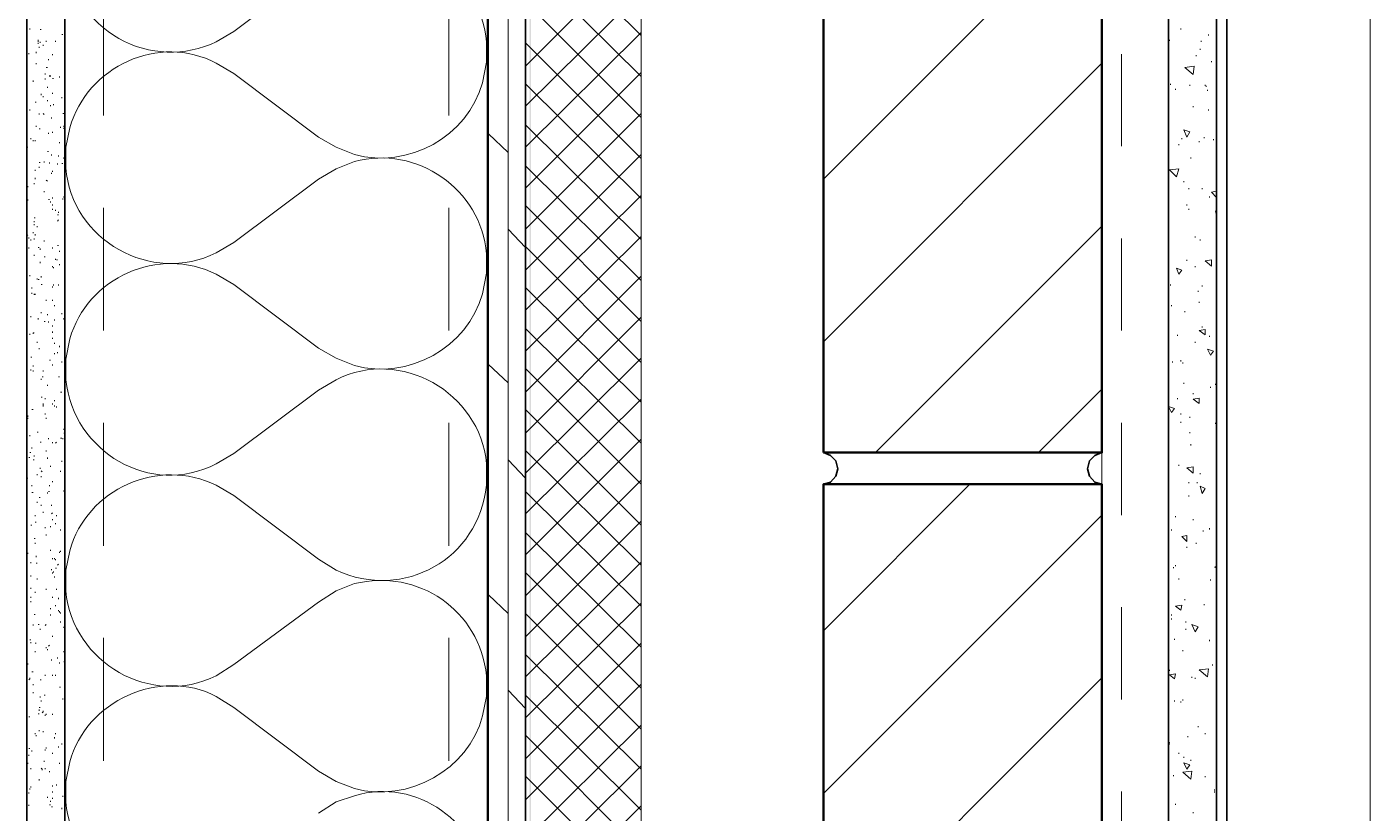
# Model space of a CAD drawing. Header units: inches. Extents: x 5 to 516, y -193 to 129.
# Drawn here: x 77.502 to 78.96, y -186.919 to -186.066 of the extents above; entities that cross this region are included whole.
import ezdxf

# ---------------------------------------------------------------- set-up
doc = ezdxf.new("R2010")
doc.units = ezdxf.units.IN
doc.header["$MEASUREMENT"] = 0
doc.linetypes.add('PDF_IMPORT', pattern=[1, 0.8, -0.2])
doc.layers.add('PDF8_Geometry', color=7, linetype='Continuous')
doc.layers.add('PDF8_Solid Fills', color=7, linetype='Continuous')

msp = doc.modelspace()

# ---------------------------------------------------------------- hatches: boundary and pattern name
at = {"layer": 'PDF8_Solid Fills', "transparency": 33554559}
msp.add_hatch(color=256, dxfattribs=at).paths.add_polyline_path([(78.0487701, -188.5757832), (78.0444044, -188.5757832), (78.0444044, -189.8902278), (78.0488489, -189.8857834), (78.0488487, -171.2291155), (78.0477376, -171.2291155)])

# ---------------------------------------------------------------- linework, layer by layer
at = {"layer": 'PDF8_Geometry', "lineweight": 35}
for points in [[(78.0021816, -189.8957837), (78.0021816, -171.2291155), (78.0432928, -171.2291155), (78.0432928, -189.8957837)], [(77.5021816, -189.854672), (77.5021816, -177.2702266), (77.5432927, -177.2702266), (77.5432927, -189.854672)], [(78.7932923, -180.6046713), (78.7932923, -189.3957831), (78.74107, -189.3957831), (78.74107, -180.6046713)], [(78.8044052, -189.3957831), (78.8044052, -180.6046713), (78.7932941, -180.6046713), (78.7932941, -189.3957831)]]:
    msp.add_lwpolyline(points, close=True, dxfattribs=at)
at = {"layer": 'PDF8_Geometry', "lineweight": 15}
for points in [[(78.0032938, -189.8957831), (78.0032938, -171.229115)], [(78.024403, -189.8957831), (78.024403, -171.229115)], [(78.8044052, -189.3957831), (78.9599608, -189.3957831), (78.9599608, -180.6046713), (78.8044052, -180.6046713)], [(78.3666248, -186.2313389), (78.6688471, -185.9291166)], [(78.1688483, -186.0757829), (78.0432928, -185.9513384)], [(78.0432922, -186.109116), (78.1688478, -185.9835604)], [(78.1688483, -186.1202278), (78.0432928, -185.9957833)], [(78.0432922, -186.1524498), (78.1688478, -186.0280053)], [(78.1688483, -186.1646715), (78.0432928, -186.039116)], [(77.5055167, -186.0691159), (77.5055167, -186.0680048)], [(77.517739, -186.0691159), (77.5166279, -186.0691159)], [(78.7544061, -186.0691165), (78.7544061, -186.0680053)], [(77.5144056, -186.0824493), (77.5144056, -186.0813382), (77.5144056, -186.0802271)], [(77.5144056, -186.0835605), (77.5144056, -186.0846715)], [(77.5166279, -186.0835605), (77.5166279, -186.0824493)], [(77.5232945, -186.0813382), (77.5232945, -186.0824493)], [(77.5332945, -186.0824493), (77.5332945, -186.0813382)], [(77.5410723, -186.0746715), (77.5399612, -186.0746715)], [(77.9966279, -186.126894), (78.0010723, -186.1046718), (78.0010723, -186.0824496)], [(78.0432922, -186.1968941), (78.1688478, -186.0724497)], [(78.1688483, -186.2091164), (78.0432928, -186.0835609)], [(78.742181, -186.0813382), (78.742181, -186.0802271)], [(78.7766274, -186.0824492), (78.7766274, -186.0813381)], [(78.7844037, -186.0757829), (78.7844037, -186.0746717)], [(77.5044056, -186.0957826), (77.5044056, -186.0946715)], [(77.5121834, -186.0935605), (77.5121834, -186.0946715)], [(77.5155168, -186.0891159), (77.5155168, -186.0880049)], [(77.5199612, -186.0868938), (77.5199612, -186.0857826)], [(77.5299612, -186.0968937), (77.5299612, -186.0957826)], [(78.0032938, -186.0991164), (78.0021827, -186.0968941)], [(78.771071, -186.0980053), (78.771071, -186.0968942)], [(78.7755152, -186.0913389), (78.7755152, -186.0902278)], [(77.5121834, -186.1068937), (77.5121834, -186.1057826)], [(77.5244056, -186.110227), (77.5232945, -186.110227)], [(77.5255167, -186.1013382), (77.5255167, -186.1024493)], [(77.707739, -186.1057829), (77.7266279, -186.116894), (77.8188501, -186.1857829), (77.837739, -186.196894), (77.857739, -186.2046718)], [(78.3666248, -186.4080051), (78.6688471, -186.1057829)], [(78.7688466, -186.109116), (78.7588466, -186.1102271)], [(78.76885, -186.1091162), (78.7677389, -186.1180051), (78.75885, -186.1102273)], [(78.7877358, -186.1046717), (78.7877358, -186.1035606)], [(77.5088501, -186.1246714), (77.5088501, -186.1257827)], [(77.5221834, -186.1180049), (77.5221834, -186.1168937)], [(77.5221834, -186.1235604), (77.5221834, -186.1224493)], [(77.5266279, -186.120227), (77.5266279, -186.119116)], [(77.527739, -186.120227), (77.527739, -186.119116)], [(77.5299612, -186.1224493), (77.5310723, -186.1224493)], [(77.537739, -186.1213383), (77.537739, -186.120227)], [(78.0432922, -186.2413385), (78.1688478, -186.1157829)], [(78.1688483, -186.2524497), (78.0432928, -186.1280052)], [(78.7432932, -186.1291163), (78.7432932, -186.1280052)], [(78.7644023, -186.1302273), (78.7644023, -186.1291162)], [(78.7810717, -186.1302273), (78.7810717, -186.1291162)], [(77.517739, -186.139116), (77.517739, -186.1402271)], [(77.5199612, -186.1424494), (77.5199612, -186.1413381)], [(77.5244056, -186.1324493), (77.5244056, -186.1313381)], [(77.5299612, -186.1380048), (77.5299612, -186.139116)], [(77.5399612, -186.1424494), (77.5399612, -186.1435604)], [(78.7488496, -186.1346716), (78.7488496, -186.1335605)], [(78.7821839, -186.1313384), (78.7821839, -186.1302273)], [(78.7832915, -186.1357827), (78.7832915, -186.1346716)], [(77.5055167, -186.1557826), (77.5055167, -186.1568938)], [(77.5121834, -186.1480048), (77.5110723, -186.1480048)], [(77.5244056, -186.1457827), (77.5244056, -186.1468938)], [(77.527739, -186.1513382), (77.527739, -186.1524492)], [(77.5310723, -186.1513382), (77.5310723, -186.1502271)], [(78.7677389, -186.1535609), (78.7677389, -186.1524497)], [(78.7844037, -186.1568941), (78.7844037, -186.1557829)], [(77.5155168, -186.1613382), (77.5155168, -186.1602271)], [(77.5199612, -186.1602271), (77.5210723, -186.1613382)], [(77.5288501, -186.1646715), (77.5288501, -186.1657826)], [(77.5421834, -186.1602271), (77.5410723, -186.1602271)], [(78.0432922, -186.2857834), (78.1688478, -186.1602278)], [(78.1688483, -186.296894), (78.0432928, -186.1724496)], [(77.5021834, -186.1746715), (77.5021834, -186.1735605)], [(77.5066278, -186.1880049), (77.5066278, -186.1868937)], [(77.5121834, -186.1746715), (77.5121834, -186.1735605)], [(77.5166279, -186.1768938), (77.5155168, -186.1768938)], [(77.5255167, -186.1824493), (77.5255167, -186.1813382)], [(77.5299612, -186.180227), (77.5299612, -186.1813382)], [(77.5388501, -186.1757826), (77.5388501, -186.1746715)], [(77.5421834, -186.1735605), (77.5421834, -186.1746715)], [(77.5421834, -186.1768938), (77.5421834, -186.1757826)], [(77.5488501, -186.1757829), (77.5444056, -186.196894), (77.5444056, -186.2191162)], [(78.024403, -186.20245), (78.0032918, -186.18245)], [(78.7555138, -186.188005), (78.7555138, -186.1868939)], [(78.7644023, -186.1802276), (78.7577356, -186.1780054)], [(78.7644036, -186.1802273), (78.7610702, -186.1857829), (78.7577369, -186.1780051)], [(78.7799595, -186.186894), (78.7799595, -186.1857829)], [(77.5021834, -186.1968937), (77.5032945, -186.1968937)], [(77.5088501, -186.189116), (77.5088501, -186.190227)], [(77.5110723, -186.190227), (77.5110723, -186.189116)], [(77.5244056, -186.2013382), (77.5255167, -186.2013382)], [(77.537739, -186.1924493), (77.537739, -186.1913382)], [(78.7521817, -186.1946714), (78.7521817, -186.1935603)], [(78.774403, -186.1913382), (78.774403, -186.1902271)], [(78.7899602, -186.1891161), (78.7899602, -186.188005)], [(77.5166279, -186.2135604), (77.5155168, -186.2135604)], [(77.5210723, -186.2135604), (77.5210723, -186.2124493)], [(77.5266279, -186.2135604), (77.5266279, -186.2146715)], [(77.5288501, -186.2057827), (77.5288501, -186.2046716)], [(77.5355167, -186.2157827), (77.5355167, -186.2146715)], [(77.5366279, -186.2068937), (77.5366279, -186.2057827)], [(77.5399612, -186.2146715), (77.5410723, -186.2146715)], [(77.5432945, -186.209116), (77.5421834, -186.209116), (77.5421834, -186.2080048)], [(77.857739, -186.2124493), (77.837739, -186.2202271), (77.8188501, -186.2313382)], [(78.0432922, -186.3302271), (78.1688478, -186.2046716)], [(78.7655145, -186.2091164), (78.7655145, -186.2080053)], [(77.5110723, -186.2224494), (77.5110723, -186.2213382)], [(77.5110723, -186.2313382), (77.5110723, -186.2302271)], [(77.5155168, -186.219116), (77.5155168, -186.2180048)], [(77.5288501, -186.2257827), (77.5288501, -186.2246715)], [(77.5299612, -186.2224494), (77.5299612, -186.2235604)], [(78.1688483, -186.3413389), (78.0432928, -186.2168945)], [(78.7521817, -186.2202271), (78.7421817, -186.2213382)], [(78.7521841, -186.2202273), (78.7499618, -186.2291162), (78.7421841, -186.2213384)], [(78.7932923, -186.2224492), (78.7932923, -186.2213381)], [(77.5032945, -186.2402271), (77.5032945, -186.2391159)], [(77.5099612, -186.2357826), (77.5099612, -186.2368938)], [(77.5210723, -186.2457826), (77.5210723, -186.2446715)], [(77.5232945, -186.2324494), (77.5244056, -186.2335604)], [(77.707739, -186.3113385), (77.7266279, -186.3002274), (77.8188501, -186.2313385)], [(78.7577382, -186.2346721), (78.7577382, -186.233561)], [(78.7632946, -186.2424495), (78.7632946, -186.2413384)], [(78.7777396, -186.2424495), (78.7777396, -186.2413384)], [(78.7932923, -186.2446717), (78.7877367, -186.2457828)], [(78.7932923, -186.2513386), (78.7877367, -186.2457831)], [(77.5032945, -186.2546715), (77.5032945, -186.2535605)], [(77.5255167, -186.2535605), (77.5266279, -186.2535605)], [(77.527739, -186.2568938), (77.527739, -186.2557826)], [(77.5299612, -186.2524493), (77.5299612, -186.2513382)], [(77.5299612, -186.2602272), (77.5299612, -186.2591159)], [(77.5410723, -186.2535605), (77.5410723, -186.2524493)], [(77.5421834, -186.2513382), (77.5421834, -186.2502271)], [(78.0432922, -186.373561), (78.1688478, -186.2491165)], [(78.1688483, -186.3857827), (78.0432928, -186.2602271)], [(78.7610702, -186.2602277), (78.7610702, -186.2591166)], [(78.7855159, -186.2513386), (78.7855159, -186.2502275)], [(77.5021834, -186.2680049), (77.5021834, -186.2668937)], [(77.5110723, -186.2735604), (77.5099612, -186.2735604)], [(77.5299612, -186.2646716), (77.5299612, -186.2635603)], [(77.5332945, -186.2646716), (77.5332945, -186.2657826)], [(77.5355167, -186.270227), (77.5366279, -186.270227)], [(77.5366279, -186.2680049), (77.5366279, -186.2668937)], [(78.7632946, -186.264672), (78.7632946, -186.2635609)], [(78.7932923, -186.2713384), (78.7921812, -186.2657828)], [(78.7932923, -186.2668941), (78.7921812, -186.265783)], [(77.5088501, -186.2902271), (77.5088501, -186.289116)], [(77.5099612, -186.2780049), (77.5099612, -186.2768937)], [(77.5099612, -186.2813383), (77.5099612, -186.280227)], [(77.5132945, -186.2835604), (77.5132945, -186.2824493)], [(77.5366279, -186.2757826), (77.5355167, -186.2768937)], [(78.0432922, -186.3057826), (78.0244033, -186.2857826)], [(78.4232926, -186.5280048), (78.6688482, -186.2824492)], [(77.5021834, -186.2913381), (77.5032945, -186.2924493)], [(77.5044056, -186.2957827), (77.5044056, -186.2946715)], [(77.5066278, -186.2968937), (77.5066278, -186.2980048)], [(77.5099612, -186.2957827), (77.5099612, -186.2968937)], [(77.5110723, -186.2924493), (77.5110723, -186.2913381)], [(77.5210723, -186.2980048), (77.5210723, -186.299116)], [(77.5366279, -186.3035604), (77.5355167, -186.3035604)], [(78.0432922, -186.4180053), (78.1688478, -186.2935608)], [(78.7699588, -186.2946719), (78.7699588, -186.2935608)], [(78.7755152, -186.2980051), (78.7755152, -186.296894)], [(77.5044056, -186.3068938), (77.5044056, -186.3057827)], [(77.5099612, -186.3146715), (77.5099612, -186.3135604)], [(77.5144056, -186.3057827), (77.5155168, -186.3057827)], [(77.5166279, -186.3068938), (77.5166279, -186.3080048)], [(77.5221834, -186.3157827), (77.5210723, -186.3157827)], [(77.5299612, -186.3068938), (77.5299612, -186.3057827)], [(77.5332945, -186.3191159), (77.5332945, -186.3180048)], [(77.537739, -186.3102271), (77.537739, -186.309116)], [(77.9966279, -186.3557826), (78.0010723, -186.3335604), (78.0010723, -186.3124493)], [(78.1688483, -186.4302276), (78.0432928, -186.304672)], [(77.5166279, -186.3224493), (77.5166279, -186.3213382)], [(77.5299612, -186.3257826), (77.5299612, -186.3268938)], [(77.5310723, -186.3280049), (77.5310723, -186.3268938)], [(77.5344056, -186.3191159), (77.5355167, -186.3191159)], [(77.537739, -186.3246715), (77.537739, -186.3235605)], [(78.7555138, -186.3302271), (78.7499582, -186.3280049)], [(78.755515, -186.3302275), (78.7521817, -186.334672), (78.7499595, -186.3280053)], [(78.7610702, -186.3202275), (78.7610702, -186.3191164)], [(78.7699588, -186.3268939), (78.7699588, -186.3257828)], [(78.7877358, -186.3191162), (78.7877358, -186.3257829), (78.7810691, -186.3202273)], [(78.7877358, -186.3191165), (78.7810691, -186.3202276)], [(77.5055167, -186.3368938), (77.5055167, -186.3357826)], [(77.5132945, -186.3402271), (77.5132945, -186.3391159)], [(77.5155168, -186.3402271), (77.5144056, -186.3402271)], [(77.517739, -186.3380049), (77.517739, -186.3368938)], [(77.5188501, -186.3457826), (77.517739, -186.3457826)], [(77.5310723, -186.3468937), (77.5310723, -186.3457826)], [(77.5366279, -186.3457826), (77.5366279, -186.3468937)], [(77.707739, -186.3346715), (77.7266279, -186.3457826), (77.8188501, -186.4146715), (77.837739, -186.4257827), (77.857739, -186.4335604)], [(78.0032938, -186.3491164), (78.0021827, -186.3468942)], [(78.0432922, -186.4624496), (78.1688478, -186.3368941)], [(78.7432932, -186.3468943), (78.7432932, -186.3457831)], [(78.7777396, -186.3480053), (78.7777396, -186.3468942)], [(77.507739, -186.350227), (77.507739, -186.349116)], [(77.507739, -186.3557826), (77.507739, -186.3546716)], [(77.5099612, -186.3568937), (77.5099612, -186.3557826)], [(77.5110723, -186.3568937), (77.5110723, -186.3557826)], [(77.5232945, -186.3635604), (77.5232945, -186.3624493)], [(77.5299612, -186.349116), (77.5299612, -186.3480049)], [(77.5299612, -186.3624493), (77.5299612, -186.3635604)], [(78.1688483, -186.4735609), (78.0432928, -186.3491164)], [(78.7732908, -186.3535607), (78.7732908, -186.3524495)], [(77.517739, -186.3768937), (77.517739, -186.3757827)], [(77.5321834, -186.369116), (77.5321834, -186.3680049)], [(77.5399612, -186.3768937), (77.5399612, -186.3780048)], [(78.7444054, -186.3691167), (78.7444054, -186.3680056)], [(78.7588504, -186.3757831), (78.7588504, -186.374672)], [(78.774403, -186.3657829), (78.774403, -186.3646718)], [(77.5066278, -186.3813381), (77.5066278, -186.3802271)], [(77.5144056, -186.3835604), (77.5144056, -186.3824494)], [(77.5210723, -186.3857827), (77.5221834, -186.3857827)], [(77.5244056, -186.379116), (77.5244056, -186.3780048)], [(77.5255167, -186.3868938), (77.5255167, -186.3857827)], [(77.5299612, -186.3913382), (77.5299612, -186.3902271)], [(77.5321834, -186.3846715), (77.5321834, -186.3835604)], [(77.5421834, -186.3835604), (77.5421834, -186.3824494)], [(78.0432922, -186.506894), (78.1688478, -186.3813384)], [(78.7777396, -186.3924497), (78.7777396, -186.3913385)], [(77.5055167, -186.4002271), (77.5055167, -186.3991161)], [(77.5099612, -186.3980048), (77.5088501, -186.3980048), (77.5088501, -186.3991161)], [(77.5299612, -186.3968938), (77.5299612, -186.3980048)], [(77.5299612, -186.4046715), (77.5299612, -186.4035605)], [(77.5488501, -186.4046715), (77.5444056, -186.4268938), (77.5444056, -186.449116)], [(78.1688483, -186.5180052), (78.0432928, -186.3935607)], [(78.7510695, -186.4013387), (78.7510695, -186.4002276)], [(78.7810717, -186.3946718), (78.774405, -186.3957829)], [(78.7810717, -186.3946721), (78.7810717, -186.4002277), (78.774405, -186.3957832)], [(78.7855159, -186.4024498), (78.7855159, -186.4013387)], [(77.5132945, -186.4091159), (77.5132945, -186.4080049)], [(77.5155168, -186.4157826), (77.5155168, -186.4146715)], [(77.5321834, -186.4091159), (77.5321834, -186.4102271)], [(77.5321834, -186.4202272), (77.5321834, -186.4213382)], [(77.5355167, -186.4191159), (77.5355167, -186.4202272)], [(77.537739, -186.4135605), (77.537739, -186.4124493)], [(78.7699588, -186.4091162), (78.7699588, -186.4080051)], [(78.7899602, -186.4180053), (78.7832935, -186.4157831)], [(78.7899615, -186.4180051), (78.7866281, -186.4224496), (78.7832948, -186.4157829)], [(77.5066278, -186.4246716), (77.507739, -186.4246716)], [(77.5088501, -186.4335604), (77.5088501, -186.4346716)], [(77.5266279, -186.4280049), (77.527739, -186.4280049)], [(77.5299612, -186.4335604), (77.5299612, -186.4324493)], [(77.5399612, -186.430227), (77.5399612, -186.429116)], [(78.024403, -186.45245), (78.0032918, -186.43245)], [(78.0432922, -186.5502272), (78.1688478, -186.4257828)], [(78.745513, -186.4302276), (78.745513, -186.4291165)], [(78.7544061, -186.4291165), (78.7544061, -186.4280054)], [(78.756626, -186.4313387), (78.756626, -186.4302275)], [(77.5066278, -186.439116), (77.5066278, -186.4380049)], [(77.5088501, -186.440227), (77.5088501, -186.439116)], [(77.517739, -186.449116), (77.517739, -186.4480049)], [(77.5199612, -186.4457827), (77.5188501, -186.4457827)], [(77.5199612, -186.439116), (77.5199612, -186.440227)], [(77.537739, -186.4457827), (77.5366279, -186.4457827)], [(77.8377361, -186.4491162), (77.8188472, -186.4602273)], [(78.1688483, -186.5624495), (78.0432928, -186.436894)], [(77.5244056, -186.4557827), (77.5244056, -186.4546716)], [(77.5388501, -186.4624494), (77.5399612, -186.4624494)], [(77.707739, -186.5402271), (77.7266279, -186.529116), (77.8188501, -186.4602271)], [(78.59996, -186.5280048), (78.6688489, -186.4591159)], [(78.7577382, -186.4535611), (78.7577382, -186.45245)], [(78.7677389, -186.4646718), (78.7677389, -186.4635607)], [(78.7866281, -186.4580054), (78.7866281, -186.4568943)], [(78.7921801, -186.4546722), (78.7921801, -186.4535611)], [(77.517739, -186.4680048), (77.5188501, -186.4680048)], [(77.5199612, -186.4780048), (77.5199612, -186.4768938), (77.5199612, -186.4757827), (77.5199612, -186.4746715)], [(77.5221834, -186.4702271), (77.5221834, -186.469116)], [(77.5299612, -186.4746715), (77.5299612, -186.4757827)], [(77.5321834, -186.4713382), (77.5321834, -186.4724494)], [(77.5321834, -186.4780048), (77.5321834, -186.4768938)], [(77.5344056, -186.479116), (77.5344056, -186.4780048)], [(78.0432922, -186.5946721), (78.1688478, -186.4702277)], [(78.7477374, -186.4802278), (78.7410708, -186.4780056)], [(78.7477387, -186.4802276), (78.7444054, -186.4846721), (78.741072, -186.4780054)], [(78.7510695, -186.4702271), (78.7510695, -186.469116)], [(78.774403, -186.469116), (78.7677364, -186.4702271)], [(78.774403, -186.4691164), (78.774403, -186.4746719), (78.7677364, -186.4702275)], [(77.5021834, -186.4946715), (77.5021834, -186.4935605)], [(77.5032945, -186.4891159), (77.5032945, -186.4880049)], [(77.5032945, -186.4913382), (77.5032945, -186.4902271)], [(77.5088501, -186.4813382), (77.507739, -186.4813382)], [(77.5221834, -186.4857826), (77.5221834, -186.4868938)], [(77.5232945, -186.4913382), (77.5232945, -186.4902271)], [(78.1688483, -186.6068939), (78.0432928, -186.4813383)], [(78.7544061, -186.4868942), (78.7544061, -186.4857831)], [(78.7644023, -186.4902274), (78.7644023, -186.4891163)], [(77.5144056, -186.5057826), (77.5132945, -186.5057826)], [(77.5421834, -186.5035605), (77.5421834, -186.5024493)], [(77.5432945, -186.5068938), (77.5421834, -186.5068938)], [(78.7544061, -186.4957827), (78.7544061, -186.4946716)], [(78.7644023, -186.506894), (78.7644023, -186.5057829)], [(78.7921801, -186.4968938), (78.7921801, -186.4957827)], [(77.5055167, -186.5102272), (77.5055167, -186.509116)], [(77.507739, -186.5235604), (77.507739, -186.5224493)], [(77.5166279, -186.5168937), (77.517739, -186.5168937)], [(77.5255167, -186.5135604), (77.5255167, -186.5124493)], [(77.5299612, -186.5168937), (77.5299612, -186.5180049)], [(77.5344056, -186.5168937), (77.5332945, -186.5180049)], [(77.5388501, -186.5124493), (77.5399612, -186.5124493)], [(77.5410723, -186.5124493), (77.5410723, -186.5135604)], [(78.0432922, -186.6391159), (78.1688478, -186.5135603)], [(78.7655145, -186.5202273), (78.7655145, -186.5191162)], [(77.5021834, -186.5280049), (77.5021834, -186.5268937)], [(77.5044056, -186.5335604), (77.5055167, -186.5335604)], [(77.5066278, -186.5280049), (77.5055167, -186.5280049)], [(77.5099612, -186.5357827), (77.5088501, -186.5357827)], [(77.5099612, -186.5324493), (77.5099612, -186.5313383)], [(77.5232945, -186.5268937), (77.5232945, -186.5257827)], [(77.5244056, -186.5346716), (77.5244056, -186.5335604)], [(77.5399612, -186.5368937), (77.5399612, -186.538005)], [(78.0432922, -186.5557826), (78.0244033, -186.5357826)], [(78.1688483, -186.6502277), (78.0432928, -186.5257832)], [(77.5132945, -186.5513382), (77.5132945, -186.5524494)], [(77.5166279, -186.5446715), (77.5166279, -186.5457827)], [(77.517739, -186.5480048), (77.5188501, -186.549116)], [(77.527739, -186.5424494), (77.527739, -186.5435604)], [(77.5388501, -186.549116), (77.5388501, -186.5480048)], [(78.0010694, -186.5624495), (78.0010694, -186.5402273)], [(78.0010723, -186.5635607), (78.0010723, -186.5413385)], [(78.7521817, -186.5424498), (78.7521817, -186.5413387)], [(78.7677389, -186.5435606), (78.7677389, -186.5502272), (78.7610722, -186.5446717)], [(78.7677389, -186.5435608), (78.7610722, -186.544672)], [(78.7755152, -186.5513383), (78.7755152, -186.5502272)], [(77.5021834, -186.5557827), (77.5032945, -186.5557827)], [(77.517739, -186.5546715), (77.517739, -186.5535604)], [(77.5266279, -186.5635605), (77.5266279, -186.5646715)], [(77.5299612, -186.5591161), (77.5299612, -186.5602271)], [(77.707739, -186.5635607), (77.7266279, -186.5746718), (77.8188501, -186.6435607), (77.837739, -186.655783)], [(78.0432922, -186.6835608), (78.1688478, -186.5580052)], [(78.3666248, -186.7213382), (78.5255137, -186.5624493)], [(78.7632946, -186.5613385), (78.7632946, -186.5602274)], [(78.7721831, -186.5613385), (78.7721831, -186.5602274)], [(78.7810717, -186.5668944), (78.7755161, -186.5646721)], [(78.7810729, -186.5668941), (78.7777396, -186.5724497), (78.7755174, -186.5646719)], [(77.5088501, -186.5713382), (77.507739, -186.5713382)], [(77.5166279, -186.5768938), (77.5155168, -186.5768938)], [(77.5244056, -186.5724493), (77.5244056, -186.5713382)], [(77.5255167, -186.5702271), (77.5266279, -186.5702271)], [(77.5421834, -186.5702271), (77.5421834, -186.5691159)], [(78.1688483, -186.6946715), (78.0432928, -186.570227)], [(78.7632946, -186.5757829), (78.7632946, -186.5746718)], [(77.5132945, -186.5824493), (77.5132945, -186.5813382)], [(77.517739, -186.5857826), (77.517739, -186.5846716)], [(77.5199612, -186.5935605), (77.5199612, -186.5924493)], [(77.5288501, -186.5846716), (77.5288501, -186.5857826)], [(77.5299612, -186.5935605), (77.5288501, -186.5946716)], [(77.507739, -186.6068937), (77.5066278, -186.6068937)], [(77.5110723, -186.5957826), (77.5110723, -186.5968937)], [(77.5110723, -186.6035604), (77.5121834, -186.6035604)], [(77.5221834, -186.6102271), (77.5221834, -186.609116)], [(77.527739, -186.609116), (77.527739, -186.6080049)], [(77.5299612, -186.6013383), (77.5299612, -186.6002271)], [(77.5332945, -186.6057827), (77.5332945, -186.6046716)], [(77.5344056, -186.5968937), (77.5344056, -186.5957826)], [(78.0032938, -186.5991164), (78.0021827, -186.5968942)], [(78.0432922, -186.7280051), (78.1688478, -186.6024496)], [(78.3666248, -186.8980056), (78.6688471, -186.5957833)], [(78.7488496, -186.5980053), (78.7488496, -186.5968942)], [(78.7677389, -186.6013385), (78.7677389, -186.6002274)], [(78.7855159, -186.6113381), (78.7855159, -186.610227)], [(77.5021834, -186.6235604), (77.5021834, -186.6224494)], [(77.5110723, -186.6213383), (77.5099612, -186.6213383)], [(77.5232945, -186.6180049), (77.5232945, -186.6168937)], [(77.5388501, -186.6113383), (77.5388501, -186.6124493)], [(78.1688483, -186.7391164), (78.0432928, -186.6146719)], [(78.7444054, -186.6124498), (78.7444054, -186.6113387)], [(78.7610702, -186.6180051), (78.7555147, -186.6191162)], [(78.7610702, -186.6180054), (78.7610702, -186.6246721), (78.7555147, -186.6191165)], [(78.7788473, -186.6135608), (78.7788473, -186.6124497)], [(77.5021834, -186.6257827), (77.5021834, -186.6268938)], [(77.5032945, -186.6380049), (77.5032945, -186.6368938)], [(77.5110723, -186.6268938), (77.5110723, -186.6257827)], [(77.527739, -186.6346715), (77.527739, -186.6335604)], [(77.537739, -186.6368938), (77.537739, -186.6357827)], [(77.5388501, -186.6357827), (77.5388501, -186.6346715)], [(77.5488501, -186.6346719), (77.5444056, -186.655783), (77.5444056, -186.6780052)], [(78.7610702, -186.6313385), (78.7610702, -186.6302273)], [(78.771071, -186.6268942), (78.771071, -186.6257831)], [(77.5066278, -186.6480049), (77.5066278, -186.6468938)], [(77.5121834, -186.6413382), (77.5121834, -186.6402271)], [(77.5121834, -186.6480049), (77.5132945, -186.6480049)], [(77.5299612, -186.6435605), (77.5299612, -186.6424494)], [(77.5321834, -186.6435605), (77.5321834, -186.6424494)], [(77.5332945, -186.6435605), (77.5332945, -186.6446715)], [(77.5344056, -186.6535605), (77.5332945, -186.6535605)], [(77.5366279, -186.6491161), (77.5355167, -186.6502271)], [(78.0432922, -186.7713384), (78.1688478, -186.646894)], [(78.7466252, -186.6535609), (78.7466252, -186.6524498)], [(78.7488496, -186.6513388), (78.7488496, -186.6502277)], [(78.7932923, -186.6513388), (78.79107, -186.6524499)], [(78.7932923, -186.6535609), (78.79107, -186.6524498)], [(77.5066278, -186.6624493), (77.5066278, -186.6613382)], [(77.5132945, -186.6646716), (77.5132945, -186.6657826)], [(77.5288501, -186.6557826), (77.5288501, -186.6546715)], [(77.5299612, -186.6591159), (77.5299612, -186.6580049)], [(77.5310723, -186.6580049), (77.5310723, -186.6568938)], [(77.5321834, -186.6635605), (77.5321834, -186.6624493)], [(78.1688483, -186.7835607), (78.0432928, -186.6580051)], [(78.7521817, -186.6657826), (78.7521817, -186.6646715)], [(78.7866281, -186.6668937), (78.7866281, -186.6657826)], [(77.5066278, -186.6757826), (77.5066278, -186.6746716)], [(77.5110723, -186.680227), (77.5110723, -186.679116)], [(77.5232945, -186.6757826), (77.5232945, -186.6768939)], [(77.5344056, -186.6757826), (77.5344056, -186.6768939)], [(77.857739, -186.6702277), (77.837739, -186.6780054), (77.8188501, -186.6902277)], [(78.024403, -186.7024501), (78.0032918, -186.6824501)], [(77.5066278, -186.6857827), (77.5066278, -186.6846716)], [(77.5066278, -186.6902271), (77.5066278, -186.689116)], [(77.527739, -186.698005), (77.527739, -186.6968937)], [(77.5299612, -186.6857827), (77.5299612, -186.6846716)], [(77.5332945, -186.6946716), (77.5332945, -186.6935604)], [(77.5366279, -186.6868937), (77.5366279, -186.6857827)], [(77.707739, -186.7702274), (77.7266279, -186.7580052), (77.8188501, -186.6902274)], [(78.0432922, -186.8157833), (78.1688478, -186.6913389)], [(78.7555138, -186.6935604), (78.7488471, -186.6946715)], [(78.7555172, -186.6935607), (78.7544061, -186.6991163), (78.7488505, -186.6946719)], [(78.7588504, -186.6880051), (78.7588504, -186.686894)], [(78.7799595, -186.6935604), (78.7799595, -186.6924493)], [(77.5110723, -186.7035604), (77.5099612, -186.7035604)], [(77.527739, -186.7046716), (77.527739, -186.7035604)], [(77.5366279, -186.7002271), (77.5366279, -186.699116)], [(77.537739, -186.7013383), (77.537739, -186.7002271)], [(77.5388501, -186.7024494), (77.5388501, -186.7013383)], [(77.5388501, -186.7124494), (77.5388501, -186.7113382)], [(78.1688483, -186.828005), (78.0432928, -186.7024495)], [(78.7444054, -186.7046722), (78.7444054, -186.7035611)], [(78.7444054, -186.7091165), (78.7444054, -186.7080053)], [(78.759958, -186.7124497), (78.759958, -186.7113385)], [(77.5088501, -186.7157827), (77.5088501, -186.7146715)], [(77.5155168, -186.7146715), (77.5144056, -186.7146715)], [(77.5166279, -186.7202271), (77.5166279, -186.719116)], [(77.5232945, -186.7146715), (77.5221834, -186.7157827)], [(77.5421834, -186.7180048), (77.5421834, -186.7168938)], [(78.759958, -186.7202271), (78.759958, -186.719116)], [(78.7732908, -186.7168939), (78.7666242, -186.7146717)], [(78.7732921, -186.7168937), (78.7699588, -186.7224493), (78.7666254, -186.7146715)], [(77.5066278, -186.7313382), (77.5055167, -186.7313382)], [(77.5066278, -186.7335605), (77.5066278, -186.7346715)], [(77.5110723, -186.7346715), (77.5121834, -186.7346715)], [(77.5232945, -186.7402272), (77.5232945, -186.739116)], [(77.5244056, -186.7424493), (77.5244056, -186.7413382)], [(77.5266279, -186.7368938), (77.5255167, -186.7380049)], [(77.5432945, -186.7413382), (77.5432945, -186.7402272)], [(78.0432922, -186.8602271), (78.1688478, -186.7346715)], [(78.7477374, -186.7313389), (78.7477374, -186.7302278)], [(78.7855159, -186.73245), (78.7855159, -186.7313389)], [(77.5021834, -186.7480049), (77.5021834, -186.7468938)], [(77.5110723, -186.7446716), (77.5110723, -186.7435605)], [(77.5288501, -186.7535605), (77.5288501, -186.7524493)], [(77.5355167, -186.7513382), (77.5355167, -186.7502272)], [(77.537739, -186.7568938), (77.537739, -186.7557826)], [(77.5421834, -186.7446716), (77.5421834, -186.7435605)], [(77.5421834, -186.7546716), (77.5432945, -186.7557826)], [(78.1688483, -186.8713389), (78.0432928, -186.7468944)], [(78.756626, -186.7435606), (78.756626, -186.7424495)], [(77.5032945, -186.7580049), (77.5032945, -186.7568938)], [(77.507739, -186.7657827), (77.5088501, -186.7657827)], [(77.5221834, -186.769116), (77.5221834, -186.7702271)], [(77.5299612, -186.7702271), (77.5299612, -186.769116)], [(77.5332945, -186.7702271), (77.5332945, -186.769116)], [(77.9966279, -186.813561), (78.0010723, -186.7924499), (78.0010723, -186.7702277)], [(78.742181, -186.764672), (78.742181, -186.7635609)], [(78.7488485, -186.768005), (78.7477374, -186.7735605), (78.7421819, -186.7691161)], [(78.7488496, -186.7680052), (78.742183, -186.7691163)], [(78.7844027, -186.7624495), (78.7832915, -186.7713384), (78.7744027, -186.7635606)], [(78.7844037, -186.7624499), (78.7744037, -186.763561)], [(78.788848, -186.7591167), (78.788848, -186.7580056)], [(77.5044056, -186.7746716), (77.5055167, -186.7735604), (77.5055167, -186.7724493)], [(77.5088501, -186.779116), (77.5088501, -186.7802271)], [(77.517739, -186.7746716), (77.5166279, -186.7746716)], [(77.5388501, -186.7824494), (77.537739, -186.7824494)], [(77.5432945, -186.7724493), (77.5432945, -186.7713383)], [(78.0432922, -186.904672), (78.1688478, -186.7791164)], [(78.3666248, -187.0746719), (78.6688471, -186.7724496)], [(78.7666267, -186.7724495), (78.7666267, -186.7713384)], [(78.7699588, -186.7735605), (78.7699588, -186.7724494)], [(77.5088501, -186.789116), (77.5088501, -186.788005)], [(77.5166279, -186.7924494), (77.5166279, -186.7935604)], [(77.517739, -186.7980048), (77.517739, -186.7968938)], [(77.5210723, -186.7913382), (77.5221834, -186.7913382)], [(77.5410723, -186.7946715), (77.5410723, -186.7957827)], [(77.707739, -186.7924499), (77.7266279, -186.8046721), (77.8188501, -186.873561), (77.837739, -186.8846721), (77.857739, -186.8924499)], [(78.0432922, -186.8057826), (78.0244033, -186.7857826)], [(78.1688483, -186.9157826), (78.0432928, -186.7913382)], [(78.7477374, -186.7980051), (78.7477374, -186.796894)], [(78.7544061, -186.7991162), (78.7544061, -186.7980051)], [(78.756626, -186.7968941), (78.756626, -186.795783)], [(77.5155168, -186.8113382), (77.5144056, -186.8113382)], [(77.5166279, -186.8046715), (77.5155168, -186.8046715)], [(77.5155168, -186.8068938), (77.5155168, -186.8080049)], [(77.5188501, -186.8102271), (77.5199612, -186.8091161), (77.5199612, -186.8080049)], [(77.5221834, -186.8135605), (77.5221834, -186.8124494)], [(77.5232945, -186.8124494), (77.5232945, -186.8113382)], [(77.5299612, -186.8113382), (77.5299612, -186.8124494)], [(77.5432945, -186.8068938), (77.5432945, -186.8057827)], [(77.5055167, -186.8146715), (77.5044056, -186.8146715)], [(78.0432922, -186.9480053), (78.1688478, -186.8235608)], [(78.7732908, -186.8257829), (78.7732908, -186.8246718)], [(77.5110723, -186.8335605), (77.5110723, -186.8324493)], [(77.5121834, -186.8357826), (77.5121834, -186.8346716)], [(77.5155168, -186.8302272), (77.5155168, -186.829116)], [(77.5199612, -186.8313382), (77.5199612, -186.8302272)], [(77.5321834, -186.8368939), (77.5321834, -186.8380049)], [(77.5332945, -186.8324493), (77.5332945, -186.8335605)], [(78.1688483, -186.9602275), (78.0432928, -186.834672)], [(78.7410688, -186.8480054), (78.7421799, -186.8424498)], [(78.742181, -186.84245), (78.7410699, -186.84245)], [(78.7621824, -186.8368941), (78.7621824, -186.835783)], [(78.7810717, -186.8335604), (78.7810717, -186.8324493)], [(78.7932923, -186.841339), (78.7932923, -186.8402279)], [(77.5055167, -186.849116), (77.5044056, -186.849116)], [(77.5044056, -186.8568937), (77.5044056, -186.8557827)], [(77.507739, -186.8524493), (77.507739, -186.8513383)], [(77.5221834, -186.8513383), (77.5221834, -186.8502271)], [(77.5232945, -186.849116), (77.5232945, -186.8480049)], [(77.5299612, -186.8535604), (77.5299612, -186.8546716)], [(77.5366279, -186.8480049), (77.5366279, -186.8468937)], [(77.5399612, -186.8446716), (77.5399612, -186.8435605)], [(77.5432945, -186.8502271), (77.5432945, -186.849116)], [(78.0032938, -186.8491164), (78.0021827, -186.8468942)], [(78.7521817, -186.8546718), (78.7521817, -186.8535606)], [(78.7577382, -186.859116), (78.7577382, -186.8580049)], [(77.5032945, -186.8657827), (77.5032945, -186.8646716)], [(77.5066278, -186.8702271), (77.5066278, -186.8713383)], [(77.517739, -186.8702271), (77.5188501, -186.8713383), (77.5188501, -186.8724494)], [(77.5210723, -186.8635604), (77.5210723, -186.8624494)], [(77.5221834, -186.8713383), (77.5221834, -186.8702271)], [(77.537739, -186.8657827), (77.537739, -186.8646716)], [(77.5488501, -186.863561), (77.5444056, -186.8846721), (77.5444056, -186.9068943)], [(78.0432922, -186.9924496), (78.1688478, -186.8680051)], [(78.7644023, -186.866894), (78.7577356, -186.8646718)], [(78.7644036, -186.8668944), (78.7610702, -186.8713389), (78.7577369, -186.8646722)], [(78.7655145, -186.8624498), (78.7655145, -186.8613387)], [(77.5155168, -186.8835605), (77.5155168, -186.8824494)], [(77.5266279, -186.8746715), (77.5266279, -186.8735604)], [(78.1688483, -187.0046719), (78.0432928, -186.8791163)], [(78.7466252, -186.8791163), (78.7466252, -186.8780052)], [(78.7666256, -186.8735606), (78.7655145, -186.8824495), (78.7566256, -186.8746718)], [(78.7666267, -186.873561), (78.7566267, -186.8746721)], [(78.7810717, -186.8802274), (78.7810717, -186.8791163)], [(77.5044056, -186.8980049), (77.5044056, -186.8968938)], [(77.5055167, -186.8924494), (77.5055167, -186.8935605)], [(77.5066278, -186.8902271), (77.5066278, -186.8913382)], [(77.5244056, -186.9024493), (77.5244056, -186.9013382)], [(77.5299612, -186.8902271), (77.5299612, -186.8891161)], [(77.5299612, -186.8957827), (77.5299612, -186.8968938)], [(77.5344056, -186.8891161), (77.5344056, -186.8880049)], [(77.5410723, -186.9013382), (77.5410723, -186.9002272)], [(77.857739, -186.9002274), (77.837739, -186.9068941), (77.8188501, -186.9191163)], [(78.7910724, -186.8946718), (78.7910724, -186.8935607)], [(78.7910724, -186.8968945), (78.7910724, -186.8957834)], [(77.5044056, -186.9113382), (77.5044056, -186.9102272)], [(77.5266279, -186.9102272), (77.527739, -186.9102272)], [(77.527739, -186.9068938), (77.527739, -186.9057826)], [(77.5299612, -186.9124493), (77.5288501, -186.9124493)], [(77.5299612, -186.9035605), (77.5299612, -186.9024493)], [(77.5399612, -186.9146716), (77.5399612, -186.9135605)], [(78.0432922, -187.0368945), (78.1688478, -186.9113389)], [(78.7488496, -186.9102273), (78.7488496, -186.9091162)], [(78.7677389, -186.9191164), (78.7677389, -186.9180053)]]:
    msp.add_lwpolyline(points, dxfattribs=at)
for points in [[(78.1688483, -189.8957837), (78.1688483, -175.9368932), (78.0432928, -175.9368932), (78.0432928, -189.8957837)], [(78.7410688, -189.3957831), (78.7410688, -180.6046713), (78.6688466, -180.6046713), (78.6688466, -189.3957831)], [(77.507739, -186.5635605), (77.507739, -186.5646715)], [(77.5299612, -186.7268938), (77.5299612, -186.7280049)]]:
    msp.add_lwpolyline(points, close=True, dxfattribs=at)
at = {"layer": 'PDF8_Geometry', "linetype": 'PDF_IMPORT', "lineweight": 15, "ltscale": 0.166667}
for points in [[(77.5855149, -189.8957831), (77.5855149, -177.3124488)], [(77.9599589, -189.8957831), (77.9599589, -177.3124488)]]:
    msp.add_lwpolyline(points, dxfattribs=at)
at = {"layer": 'PDF8_Geometry', "linetype": 'PDF_IMPORT', "lineweight": 15, "ltscale": 0.084444}
msp.add_lwpolyline([(78.6899575, -189.3957831), (78.6899575, -180.604671)], dxfattribs=at)
at = {"layer": 'PDF8_Geometry', "lineweight": 50}
for points in [[(78.3666248, -186.5280051), (78.3666248, -185.8957828), (78.6688471, -185.8957828), (78.6688471, -186.5280051)], [(78.3666248, -187.1946718), (78.3666248, -186.5624495), (78.6688471, -186.5624495), (78.6688471, -187.1946718)]]:
    msp.add_lwpolyline(points, close=True, dxfattribs=at)
at = {"layer": 'PDF8_Geometry', "lineweight": 15}
msp.add_lwpolyline([(77.5488501, -185.9468943), (77.5444056, -185.9680054), (77.5444056, -185.9902277, 0.521590209), (77.707739, -186.0824499), (77.7266279, -186.0713388), (77.8188501, -186.0024496), (77.837739, -185.9902273), (77.857739, -185.9835607)], format="xyb", dxfattribs=at)
at = {"layer": 'PDF8_Geometry', "lineweight": 35}
for points in [[(78.3666248, -186.5624495), (78.3744026, -186.5602273), (78.3799582, -186.5535606), (78.3821804, -186.5457829), (78.3799582, -186.536894), (78.3744026, -186.5313384), (78.3666248, -186.5280051)], [(78.6688484, -186.5280048), (78.6610706, -186.5313381), (78.655515, -186.5368937), (78.6532928, -186.5457826), (78.655515, -186.5535604), (78.6610706, -186.560227), (78.6688484, -186.5624492)]]:
    msp.add_lwpolyline(points, dxfattribs=at)
at = {"layer": 'PDF8_Geometry', "lineweight": 15}
for points in [[(78.0010723, -186.0824496), (77.9948316, -186.0136162), (77.924702, -185.9631347), (77.857739, -185.9835607)], [(77.707739, -186.1057829), (77.6455908, -186.0727829), (77.5676279, -186.1091533), (77.5488501, -186.1757829)], [(77.857739, -186.2046718), (77.915776, -186.2210422), (77.9807205, -186.1852459), (77.9966279, -186.126894)], [(78.0010723, -186.3124493), (77.9953501, -186.2425234), (77.9251649, -186.1939493), (77.857739, -186.2124493)], [(77.5444056, -186.2191162), (77.5507575, -186.2975422), (77.6373501, -186.346894), (77.707739, -186.3113385)], [(77.707739, -186.3346715), (77.6454982, -186.303153), (77.5674612, -186.3383752), (77.5488501, -186.4046715)], [(77.857739, -186.4335604), (77.915776, -186.4499308), (77.9807205, -186.4141345), (77.9966279, -186.3557826)], [(78.0010694, -186.5402273), (77.9936991, -186.4623569), (77.9078472, -186.4137643), (77.8377361, -186.4491162)], [(77.5444056, -186.449116), (77.552776, -186.5273382), (77.6363316, -186.5769864), (77.707739, -186.5402271)], [(77.707739, -186.5635607), (77.6455723, -186.5328385), (77.5669797, -186.5670422), (77.5488501, -186.6346719)], [(77.837739, -186.655783), (77.9116094, -186.6890793), (77.9924057, -186.6434681), (78.0010723, -186.5635607)], [(78.0010723, -186.7702277), (77.9935353, -186.6990054), (77.9269427, -186.6533758), (77.857739, -186.6702277)], [(77.5444056, -186.6780052), (77.5519612, -186.75632), (77.636776, -186.8050422), (77.707739, -186.7702274)], [(77.707739, -186.7924499), (77.6465723, -186.761024), (77.566276, -186.7973203), (77.5488501, -186.863561)], [(77.857739, -186.8924499), (77.9155538, -186.9081906), (77.9819057, -186.8724869), (77.9966279, -186.813561)], [(78.0010723, -186.9991163), (77.9937205, -186.9298756), (77.9256094, -186.8800052), (77.857739, -186.9002274)], [(77.5444056, -186.9068943), (77.5514056, -186.9864869), (77.6366649, -187.0333203), (77.707739, -186.9991166)]]:
    msp.add_open_spline(points, degree=3, dxfattribs=at)
at = {"layer": 'PDF8_Solid Fills', "lineweight": 15, "transparency": 33554559}
msp.add_solid([(78.0477365, -171.2291155), (78.0488476, -189.8957837), (78.0477365, -189.8957837)], dxfattribs=at)

doc.saveas('drawing.dxf')
